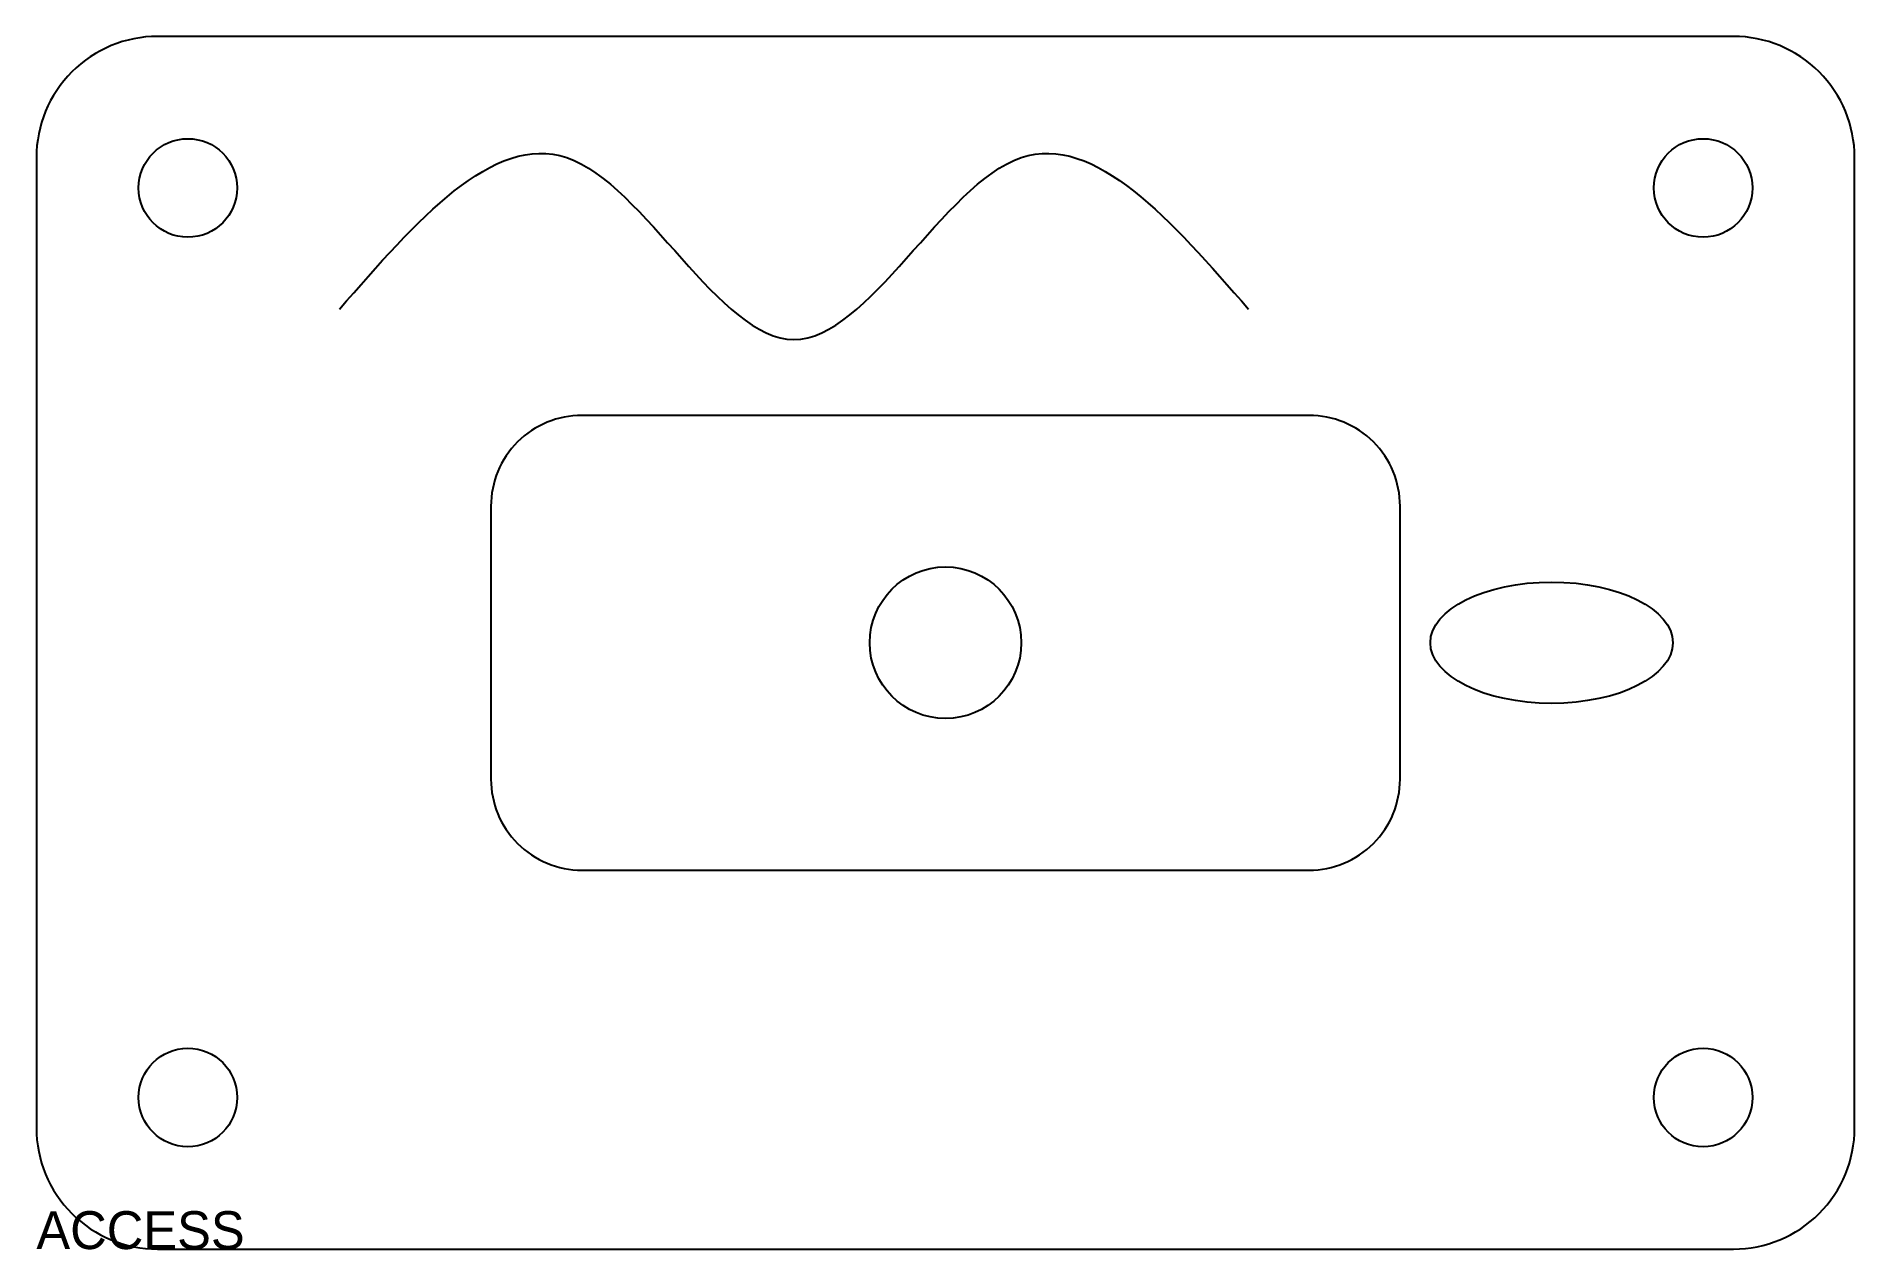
# Model space of a CAD drawing. Header units: millimetres. Extents: x 0 to 120, y 0 to 80.
import ezdxf

# ---------------------------------------------------------------- set-up
doc = ezdxf.new("R2010")
doc.units = ezdxf.units.MM
for name, color, linetype in [('ENGRAVE', 7, 'Continuous'), ('HOLES', 7, 'Continuous'), ('OUTLINE', 7, 'Continuous'), ('POCKET', 7, 'Continuous')]:
    doc.layers.add(name, color=color, linetype=linetype)

# ---------------------------------------------------------------- blocks, each defined once
blk = doc.blocks.new('HOLE65')
blk.add_circle((0, 0), 3.25)

msp = doc.modelspace()

# ---------------------------------------------------------------- linework, layer by layer
at = {"layer": 'ENGRAVE'}
msp.add_ellipse((100, 40), major_axis=(8, 0), ratio=0.5, dxfattribs=at)
msp.add_spline([(20, 62), (35, 72), (50, 60), (65, 72), (80, 62)], degree=3, dxfattribs=at)
at = {"layer": 'HOLES'}
for centre in [(110, 70), (10, 10), (110, 10)]:
    msp.add_circle(centre, 3.25, dxfattribs=at)
at = {"layer": 'OUTLINE'}
msp.add_lwpolyline([(8, 0), (112, 0, 0.414214), (120, 8), (120, 72, 0.414214), (112, 80), (8, 80, 0.414214), (0, 72), (0, 8, 0.414214)], format="xyb", close=True, dxfattribs=at)
at = {"layer": 'POCKET'}
msp.add_lwpolyline([(36, 25), (84, 25, 0.414214), (90, 31), (90, 49, 0.414214), (84, 55), (36, 55, 0.414214), (30, 49), (30, 31, 0.414214)], format="xyb", close=True, dxfattribs=at)
msp.add_circle((60, 40), 5, dxfattribs=at)

# ---------------------------------------------------------------- block references
at = {"layer": 'HOLES', "rotation": 30}
msp.add_blockref('HOLE65', (10, 70), dxfattribs=at)

# ---------------------------------------------------------------- texts
at = {"layer": 'ENGRAVE'}
msp.add_text('ACCESS', height=2.5, dxfattribs=at).set_placement((0, 0))

doc.saveas('drawing.dxf')
